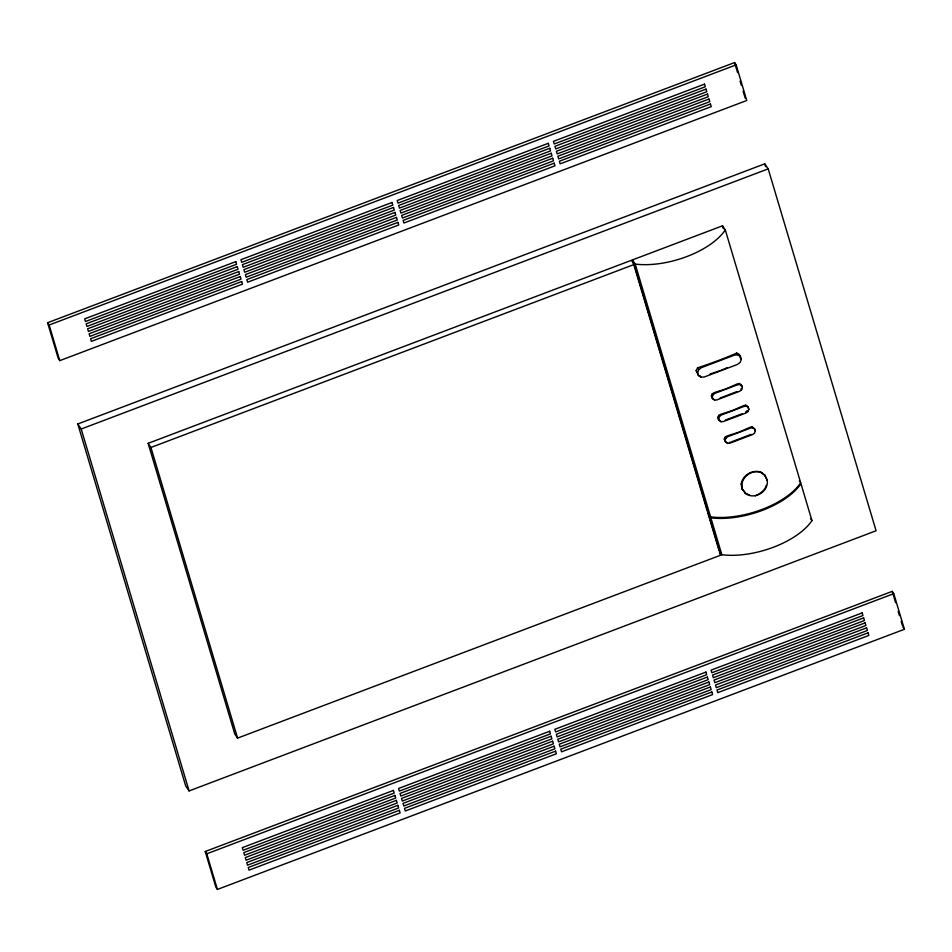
<?xml version="1.0" encoding="UTF-8"?>
<svg xmlns="http://www.w3.org/2000/svg" width="952" height="952" viewBox="0 0 952 952"><rect width="100%" height="100%" fill="white"/><g stroke="black" fill="none" stroke-linecap="round" stroke-linejoin="round"><path stroke-width="1.43" d="M767.252 480.332C768.859 491.458 754.627 500.324 745.523 493.517L742.001 488.792L741.192 483.997C742.572 475.131 752.699 469.122 761.148 472.216L764.777 475.072L767.252 480.332L764.777 475.072M742.596 489.673C738.538 478.927 751.437 468.17 761.541 472.811L765.337 475.893M698.447 375.6L697.59 372.696L698.768 369.65L701.529 367.603L734.587 355.084L737.895 354.822L740.466 356.464L741.334 359.356L740.156 362.414L737.383 364.461L704.325 376.98L701.029 377.23L698.447 375.6L696.162 370.59L697.566 367.877C710.692 363.509 724.044 358.642 736.693 353.061L739.038 354.358L740.466 356.464M712.798 398.936L712.191 396.901L713.012 394.771L714.952 393.331L737.681 384.727L739.99 384.548L741.798 385.691L742.405 387.726L741.572 389.856L739.633 391.296L716.916 399.899L714.595 400.078L711.989 397.746L711.382 395.711L712.322 393.735L714.428 392.569L726.162 388.797L737.157 383.953L739.299 383.525L741.798 385.691M719.248 420.594L718.641 418.559L719.474 416.429L721.414 414.989L744.143 406.385L746.451 406.207L748.248 407.349L748.855 409.384L748.034 411.514L746.094 412.954L723.365 421.558L721.057 421.736L718.451 419.404L717.844 417.369L718.772 415.393L720.89 414.227L732.623 410.455L743.619 405.612L745.749 405.183L748.248 407.349M725.71 442.252L725.103 440.217L725.924 438.087L727.863 436.647L750.592 428.043L752.901 427.865L754.71 429.007L755.317 431.042L754.484 433.172L752.544 434.6L729.827 443.215L727.506 443.394L724.9 441.062L724.293 439.027L725.234 437.051L727.34 435.885L739.073 432.113L750.069 427.269L752.211 426.841L754.71 429.007M755.281 495.813C759.125 494.195 765.087 490.839 766.241 485.389M745.571 412.18L747.332 410.49L748.034 411.514M720.7 370.483L726.947 367.805M736.872 391.605L720.2 397.972M742.072 413.799L725.341 420.07M751.033 434.386L731.802 441.728M47.6 322.728L734.587 62.57L736.146 64.867L746.761 100.495L59.774 360.641L58.227 358.357L47.6 322.728L49.147 325.013L59.774 360.641M49.147 325.013L736.146 64.867M77.79 423.985L764.777 163.827L768.193 168.861L876.078 530.764L189.091 790.922L185.676 785.876L77.79 423.985L81.206 429.019L189.091 790.922M81.206 429.019L768.193 168.861M148.131 443.323L631.366 260.324L634.175 264.477L720.831 555.123L237.583 738.109L234.775 733.968L148.131 443.323L150.94 447.464L237.583 738.109M707.348 511.331L632.402 259.932L722.497 225.814L725.305 229.968L800.68 482.783A62.332 29.845 -16.6 0 1 710.585 516.9L707.764 512.747M150.94 447.464L634.175 264.477M205.239 851.504L892.226 591.359L893.773 593.643L904.4 629.272L217.413 889.43L215.854 887.133L205.239 851.504L206.786 853.801L217.413 889.43M206.786 853.801L893.773 593.643M710.144 373.969L719.379 370.923M729.303 442.442L730.481 442.168M747.011 493.838L749.652 495.171M742.001 488.792L745.69 493.172M711.989 397.746L714.595 400.078M718.451 419.404L721.057 421.736M739.906 357.25L741.334 359.356M736.693 353.061L737.895 354.822M739.299 383.525L739.99 384.548M902.853 626.987L904.4 629.272M740.882 388.832L741.572 389.856M799.275 480.712L800.68 482.783M748.855 409.384L747.451 406.159M745.749 405.183L746.451 406.207M754.508 429.852L755.317 431.042M752.211 426.841L752.901 427.865M810.545 518.531L811.961 520.613A62.332 29.845 -16.6 0 1 721.854 554.73L719.046 550.577L708.05 513.687L710.858 517.84L721.854 554.73M632.402 259.932L635.21 264.085L710.585 516.9M697.566 367.877L698.768 369.65M712.322 393.735L713.012 394.771M699.827 375.457L701.029 377.23M696.162 370.59L697.59 372.696M711.382 395.711L712.191 396.901M718.772 415.393L719.474 416.429M717.844 417.369L718.641 418.559M725.234 437.051L725.924 438.087M726.816 442.359L727.506 443.394M724.293 439.027L725.103 440.217M741.192 483.997L741.751 484.818M745.047 492.827L745.523 493.517M719.414 553.041L720.831 555.123M734.587 62.57L737.562 72.554M740.109 81.099L741.382 85.371M743.084 91.071L745.214 98.199M764.777 163.827L765.622 166.683M892.226 591.359L895.63 602.759M898.176 611.315L899.45 615.587M901.151 621.287L902.425 625.559M811.961 520.613L800.953 483.723A62.332 29.845 -16.6 0 1 710.858 517.84M722.497 225.814L723.341 228.659M739.038 354.358L739.621 356.286M740.989 384.501L741.596 386.536M725.305 229.968A62.332 29.845 -16.6 0 1 635.21 264.085M235.775 261.645L84.68 318.86L85.466 321.49L236.548 264.275L235.775 261.645M392.022 202.478L240.939 259.694L241.713 262.312L392.807 205.108L392.022 202.478M548.269 143.312L397.186 200.527L397.972 203.145L549.054 145.93L548.269 143.312M704.528 84.145L553.433 141.348L554.219 143.978L705.301 86.763L704.528 84.145M237.25 266.62L86.168 323.835L86.941 326.453L238.036 269.238L237.25 266.62M393.497 207.453L242.415 264.656L243.2 267.286L394.283 210.071L393.497 207.453M549.756 148.274L398.662 205.489L399.447 208.119L550.53 150.904L549.756 148.274M706.003 89.107L554.921 146.322L555.706 148.952L706.789 91.737L706.003 89.107M238.726 271.582L87.644 328.797L88.429 331.427L239.511 274.212L238.726 271.582M394.985 212.415L243.902 269.63L244.676 272.26L395.77 215.045L394.985 212.415M551.232 153.248L400.149 210.463L400.935 213.081L552.017 155.878L551.232 153.248M707.491 94.081L556.396 151.297L557.182 153.915L708.264 96.699L707.491 94.081M240.213 276.556L89.131 333.771L89.904 336.389L240.999 279.186L240.213 276.556M396.46 217.389L245.378 274.604L246.163 277.222L397.246 220.007L396.46 217.389M552.719 158.222L401.625 215.426L402.41 218.056L553.493 160.84L552.719 158.222M708.966 99.044L557.884 156.259L558.669 158.889L709.752 101.674L708.966 99.044M241.689 281.53L90.607 338.733L91.392 341.363L242.474 284.148L241.689 281.53M397.948 222.351L246.865 279.567L247.639 282.197L398.733 224.981L397.948 222.351M554.195 163.185L403.112 220.4L403.898 223.03L554.98 165.815L554.195 163.185M710.454 104.018L559.36 161.233L560.145 163.851L711.227 106.636L710.454 104.018M393.402 790.434L242.32 847.649L243.105 850.267L394.188 793.064L393.402 790.434M549.661 731.267L398.567 788.482L399.352 791.1L550.446 733.885L549.661 731.267M705.908 672.1L554.826 729.303L555.611 731.933L706.693 674.718L705.908 672.1M862.155 612.921L711.073 670.137L711.858 672.766L862.94 615.551L862.155 612.921M394.89 795.408L243.807 852.611L244.581 855.241L395.675 798.026L394.89 795.408M551.137 736.229L400.054 793.444L400.84 796.074L551.922 738.859L551.137 736.229M707.395 677.062L556.301 734.278L557.087 736.907L708.169 679.692L707.395 677.062M863.642 617.896L712.56 675.111L713.334 677.729L864.428 620.526L863.642 617.896M396.365 800.37L245.283 857.585L246.068 860.215L397.151 803L396.365 800.37M552.624 741.203L401.53 798.419L402.315 801.037L553.398 743.833L552.624 741.203M708.871 682.037L557.789 739.252L558.574 741.87L709.657 684.655L708.871 682.037M865.118 622.87L714.036 680.073L714.821 682.703L865.903 625.488L865.118 622.87M397.853 805.344L246.77 862.56L247.544 865.178L398.638 807.962L397.853 805.344M554.1 746.178L403.017 803.381L403.803 806.011L554.885 748.796L554.1 746.178M710.359 686.999L559.264 744.214L560.05 746.844L711.132 689.629L710.359 686.999M866.606 627.832L715.523 685.047L716.297 687.677L867.391 630.462L866.606 627.832M399.328 810.307L248.246 867.522L249.031 870.152L400.114 812.937L399.328 810.307M555.587 751.14L404.493 808.355L405.278 810.985L556.361 753.77L555.587 751.14M711.834 691.973L560.752 749.188L561.537 751.806L712.62 694.591L711.834 691.973M868.081 632.806L716.999 690.021L717.784 692.639L868.867 635.424L868.081 632.806"/></g></svg>
